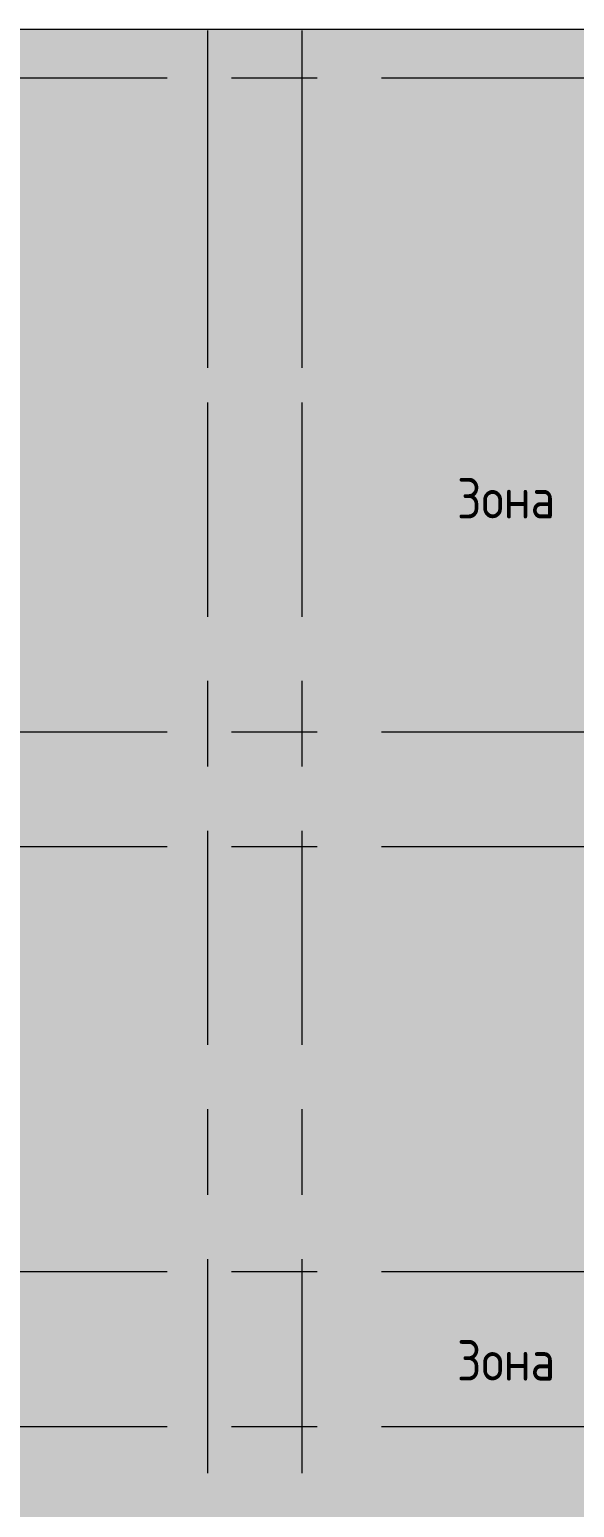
# Model space of a CAD drawing. Header units: millimetres. Extents: x 957 to 228198, y -8553 to 29000.
# Drawn here: x 48892 to 52931, y 16401 to 27358 of the extents above; entities that cross this region are included whole.
import ezdxf

# ---------------------------------------------------------------- set-up
doc = ezdxf.new("R2010")
doc.units = ezdxf.units.MM
doc.linetypes.add('Осевая', pattern=[3175, 635, -476.25, 1587.5, -476.25])
for name, color, linetype, lineweight in [('A-DETL', 7, 'Continuous', 9), ('G-ANNO-TEXT', 7, 'Continuous', 9), ('Оси', 7, 'Continuous', 9), ('Оси-2', 7, 'Осевая', 9)]:
    doc.layers.add(name, color=color, linetype=linetype, lineweight=lineweight)
doc.layers.add('A-DETL-GENF-2', color=7, linetype='Continuous', lineweight=9, true_color=0xd4d4d4)
doc.styles.add('GOST Common_1', font='GOST_Common.ttf', dxfattribs={"width": 0.9, "height": 300})

msp = doc.modelspace()

# ---------------------------------------------------------------- hatches: boundary and pattern name
at = {"layer": 'A-DETL-GENF-2'}
h = msp.add_hatch(color=256, dxfattribs=at)
h.paths.add_polyline_path([(74551, -258), (74551, 3300), (65610.4, 3300), (65610.4, -258), (68738.3, -258)])
h.paths.add_polyline_path([(31762.4, 15358), (31762.4, 15358), (31762.4, 17006.7)])
h.paths.add_polyline_path([(56312.4, 11900), (56312.4, 27358), (31662.4, 27358), (31662.4, 23858), (28262.4, 23858), (28262.4, 23799.7), (28495.1, 23799.7), (28495.1, 15358), (32132.4, 15358), (32132.4, 11900), (55912.4, 11900)])
h.paths.add_polyline_path([(68292.4, 15650), (74243.1, 15650), (74243.1, 18590), (63792.4, 18590), (63792.4, 15650), (68282.4, 15650)])

# ---------------------------------------------------------------- linework, layer by layer
at = {"layer": 'A-DETL'}
msp.add_line((56312.4, 27358), (31662.4, 27358), dxfattribs=at)
at = {"layer": 'Оси'}
for p, q in [((50212.4, 24850), (50212.4, 27350)), ((50912.4, 24850), (50912.4, 27350))]:
    msp.add_line(p, q, dxfattribs=at)
at = {"layer": 'Оси-2'}
for p, q in [((28163.2, 27000), (72002.4, 27000)), ((50212.4, -331.5), (50212.4, 24850)), ((50912.4, -331.5), (50912.4, 24850)), ((28163.2, 22150), (71812.4, 22150)), ((28163.2, 21300), (72002.4, 21300)), ((28163.2, 18150), (72002.4, 18150)), ((28163.2, 17000), (72002.4, 17000))]:
    msp.add_line(p, q, dxfattribs=at)

# ---------------------------------------------------------------- texts
at = {"layer": 'G-ANNO-TEXT', "char_height": 300, "attachment_point": 1, "style": 'GOST Common_1'}
for s, insert, width in [('Зона', (52060.8, 24033.2), 981.266), ('\\fGOST Common|b0|i0|c204|p34|;\\W.9; ', (52870.5, 24033.2), 115.443), ('Зона', (52060.8, 17641.4), 981.266), ('\\fGOST Common|b0|i0|c204|p34|;\\W.9; ', (52870.5, 17641.4), 115.443)]:
    msp.add_mtext(s, dxfattribs=dict(at, insert=insert, width=width))

doc.saveas('drawing.dxf')
